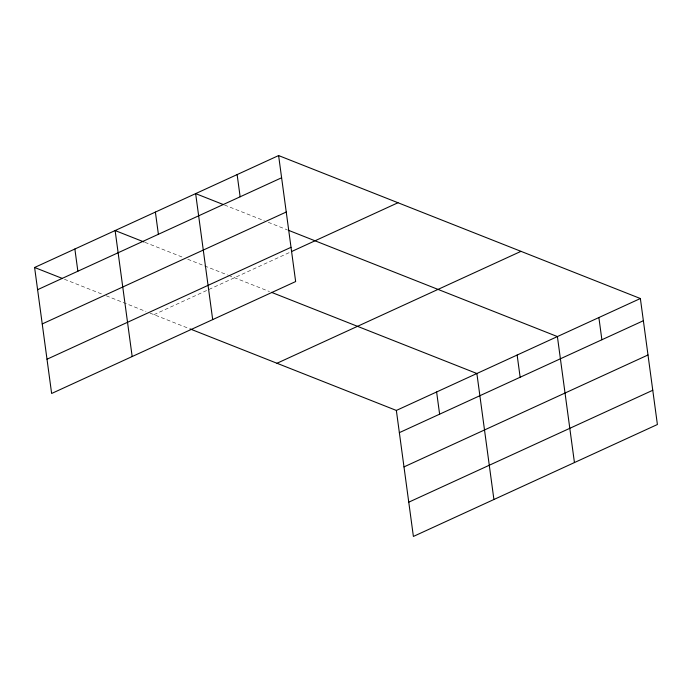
<?xml version="1.0" encoding="UTF-8"?>
<svg xmlns="http://www.w3.org/2000/svg" width="692" height="692" viewBox="0 0 692 692"><rect width="100%" height="100%" fill="white"/><g stroke="black" fill="none" stroke-linecap="round" stroke-linejoin="round"><path stroke-width="0.52" stroke-dasharray="3.46 2.59" d="M153.979 314.661L290.476 252.052M224.493 205.014L264.292 220.739M268.271 222.314L287.171 229.787M144.965 242.347L183.769 257.675M187.748 259.249L203.664 265.538M204.659 265.927L227.538 274.975M228.533 275.364L269.499 291.557M64.442 279.274L102.252 294.212M106.231 295.787L146.021 311.512M150 313.087L188.977 328.492"/><path stroke-width="1.04" d="M278.608 155.562L295.648 281.558L51.632 393.48L34.6 267.484L278.608 155.562L640.368 298.52L657.4 424.516L413.392 536.438L396.352 410.442L189.98 328.882M37.602 289.688L281.609 177.775M42.229 323.942L286.246 212.02M47.004 359.226L291.012 247.312M291.462 251.603L397.987 202.739M276.973 363.265L520.989 251.343M396.352 410.442L640.368 298.52M399.353 432.647L643.37 320.725M403.99 466.901L647.997 354.979M408.756 502.184L652.772 390.271M223.499 204.624L195.646 193.613L212.686 319.609M288.166 230.177L557.397 336.572L574.438 462.567M143.971 241.949L115.123 230.548L132.163 356.544M271.498 292.344L476.874 373.507L493.915 499.503M34.6 267.484L62.453 278.487M598.883 317.55L601.884 339.755M517.14 355.039L520.142 377.244M436.617 391.975L439.619 414.179M237.131 174.592L240.133 196.796M155.389 212.081L158.39 234.294M74.866 249.016L77.867 271.221"/></g></svg>
